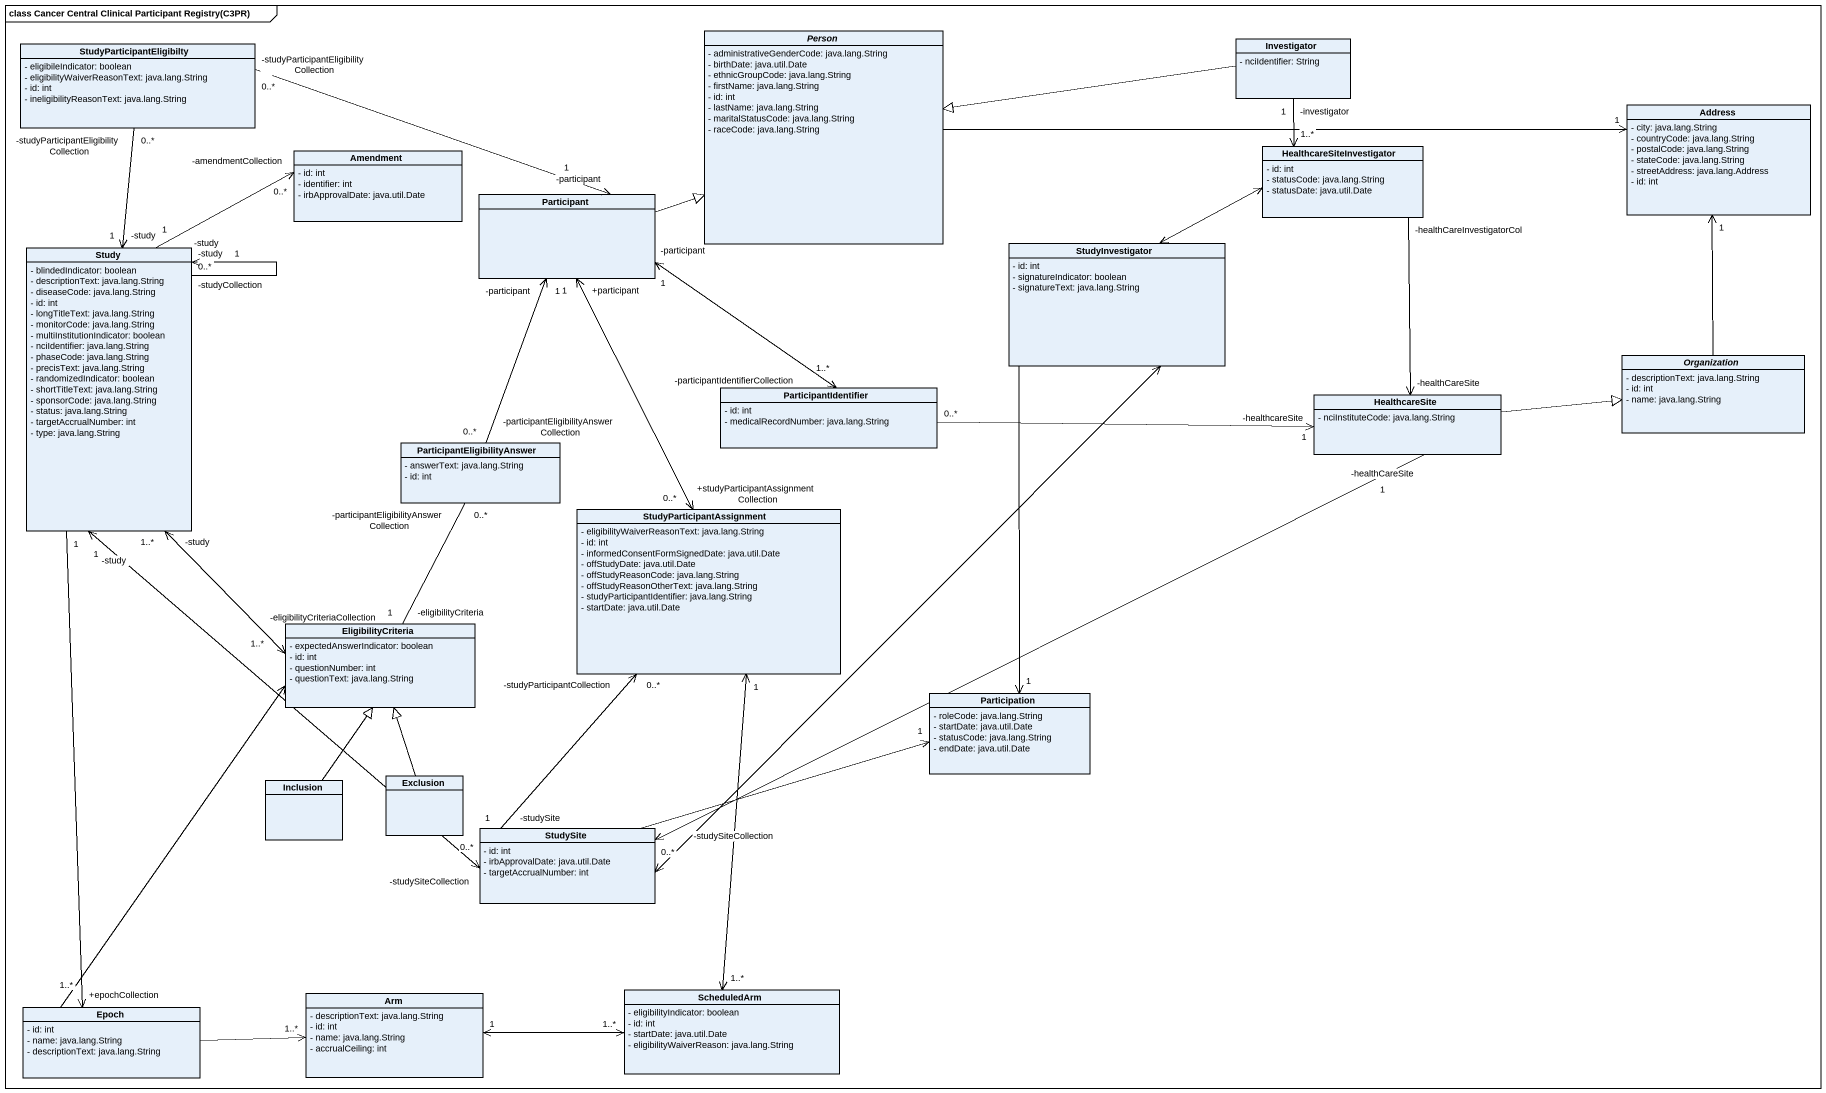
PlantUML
@startuml
mainframe class Cancer Central Clinical Participant Registry(C3PR)
hide circle
hide empty members
skinparam classAttributeIconSize 0
class StudyParticipantEligibilty {
  - eligibileIndicator: boolean
  - eligibilityWaiverReasonText: java.lang.String
  - id: int
  - ineligibilityReasonText: java.lang.String
}
abstract class "Person" as Person_ {
  - administrativeGenderCode: java.lang.String
  - birthDate: java.util.Date
  - ethnicGroupCode: java.lang.String
  - firstName: java.lang.String
  - id: int
  - lastName: java.lang.String
  - maritalStatusCode: java.lang.String
  - raceCode: java.lang.String
}
class Investigator {
  - nciIdentifier: String
}
class Address {
  - city: java.lang.String
  - countryCode: java.lang.String
  - postalCode: java.lang.String
  - stateCode: java.lang.String
  - streetAddress: java.lang.Address
  - id: int
}
class Amendment {
  - id: int
  - identifier: int
  - irbApprovalDate: java.util.Date
}
class HealthcareSiteInvestigator {
  - id: int
  - statusCode: java.lang.String
  - statusDate: java.util.Date
}
class "Participant" as Participant_
class Study {
  - blindedIndicator: boolean
  - descriptionText: java.lang.String
  - diseaseCode: java.lang.String
  - id: int
  - longTitleText: java.lang.String
  - monitorCode: java.lang.String
  - multiInstitutionIndicator: boolean
  - nciIdentifier: java.lang.String
  - phaseCode: java.lang.String
  - precisText: java.lang.String
  - randomizedIndicator: boolean
  - shortTitleText: java.lang.String
  - sponsorCode: java.lang.String
  - status: java.lang.String
  - targetAccrualNumber: int
  - type: java.lang.String
}
class StudyInvestigator {
  - id: int
  - signatureIndicator: boolean
  - signatureText: java.lang.String
}
abstract class Organization {
  - descriptionText: java.lang.String
  - id: int
  - name: java.lang.String
}
class ParticipantIdentifier {
  - id: int
  - medicalRecordNumber: java.lang.String
}
class HealthcareSite {
  - nciInstituteCode: java.lang.String
}
class ParticipantEligibilityAnswer {
  - answerText: java.lang.String
  - id: int
}
class StudyParticipantAssignment {
  - eligibilityWaiverReasonText: java.lang.String
  - id: int
  - informedConsentFormSignedDate: java.util.Date
  - offStudyDate: java.util.Date
  - offStudyReasonCode: java.lang.String
  - offStudyReasonOtherText: java.lang.String
  - studyParticipantIdentifier: java.lang.String
  - startDate: java.util.Date
}
class EligibilityCriteria {
  - expectedAnswerIndicator: boolean
  - id: int
  - questionNumber: int
  - questionText: java.lang.String
}
class Participation {
  - roleCode: java.lang.String
  - startDate: java.util.Date
  - statusCode: java.lang.String
  - endDate: java.util.Date
}
class Inclusion
class Exclusion
class StudySite {
  - id: int
  - irbApprovalDate: java.util.Date
  - targetAccrualNumber: int
}
class Epoch {
  - id: int
  - name: java.lang.String
  - descriptionText: java.lang.String
}
class Arm {
  - descriptionText: java.lang.String
  - id: int
  - name: java.lang.String
  - accrualCeiling: int
}
class ScheduledArm {
  - eligibilityIndicator: boolean
  - id: int
  - startDate: java.util.Date
  - eligibilityWaiverReason: java.lang.String
}
StudyParticipantEligibilty "-studyParticipantEligibilityCollection\n0..*" --> "-study\n1" Study
Person_ -right-> "1" Address
Investigator -left-|> Person_
Investigator "-investigator\n1" --> "1..*" HealthcareSiteInvestigator
Amendment "-amendmentCollection\n0..*" <-- "-study\n1" Study
HealthcareSiteInvestigator <-left-> StudyInvestigator
HealthcareSiteInvestigator "-healthCareInvestigatorCol" --> "-healthCareSite" HealthcareSite
Participant_ "-participant\n1" <-left- "-studyParticipantEligibilityCollection\n0..*" StudyParticipantEligibilty
Participant_ -right-|> Person_
Participant_ "-participant\n1" <--> "-participantIdentifierCollection\n1..*" ParticipantIdentifier
Study "-studyCollection\n0..*" --> "-study\n1" Study
Study "1" --> "+epochCollection\n1..*" Epoch
StudyInvestigator --> "1" Participation
Organization -up-> "1" Address
HealthcareSite -right-|> Organization
HealthcareSite "-healthcareSite\n1" <-left- "0..*" ParticipantIdentifier
ParticipantEligibilityAnswer "-participantEligibilityAnswerCollection\n0..*" -up-> "-participant\n1" Participant_
ParticipantEligibilityAnswer "-participantEligibilityAnswerCollection\n0..*" -- "-eligibilityCriteria\n1" EligibilityCriteria
StudyParticipantAssignment "+studyParticipantAssignmentCollection\n0..*" <-up-> "+participant\n1" Participant_
StudyParticipantAssignment "-studyParticipantCollection\n0..*" <-- "-studySite\n1" StudySite
StudyParticipantAssignment "1" <--> "1..*" ScheduledArm
EligibilityCriteria "-eligibilityCriteriaCollection\n1..*" <-up-> "-study\n1..*" Study
Inclusion -up-|> EligibilityCriteria
Exclusion -up-|> EligibilityCriteria
StudySite "-studySiteCollection\n0..*" <-up-> "-study\n1" Study
StudySite <-up-> StudyInvestigator
StudySite "-studySiteCollection\n0..*" <-right- "-healthCareSite\n1" HealthcareSite
StudySite -right-> "1" Participation
Epoch -up-> EligibilityCriteria
Epoch -right-> "1..*" Arm
ScheduledArm "1..*" <-left-> "1" Arm
@enduml
